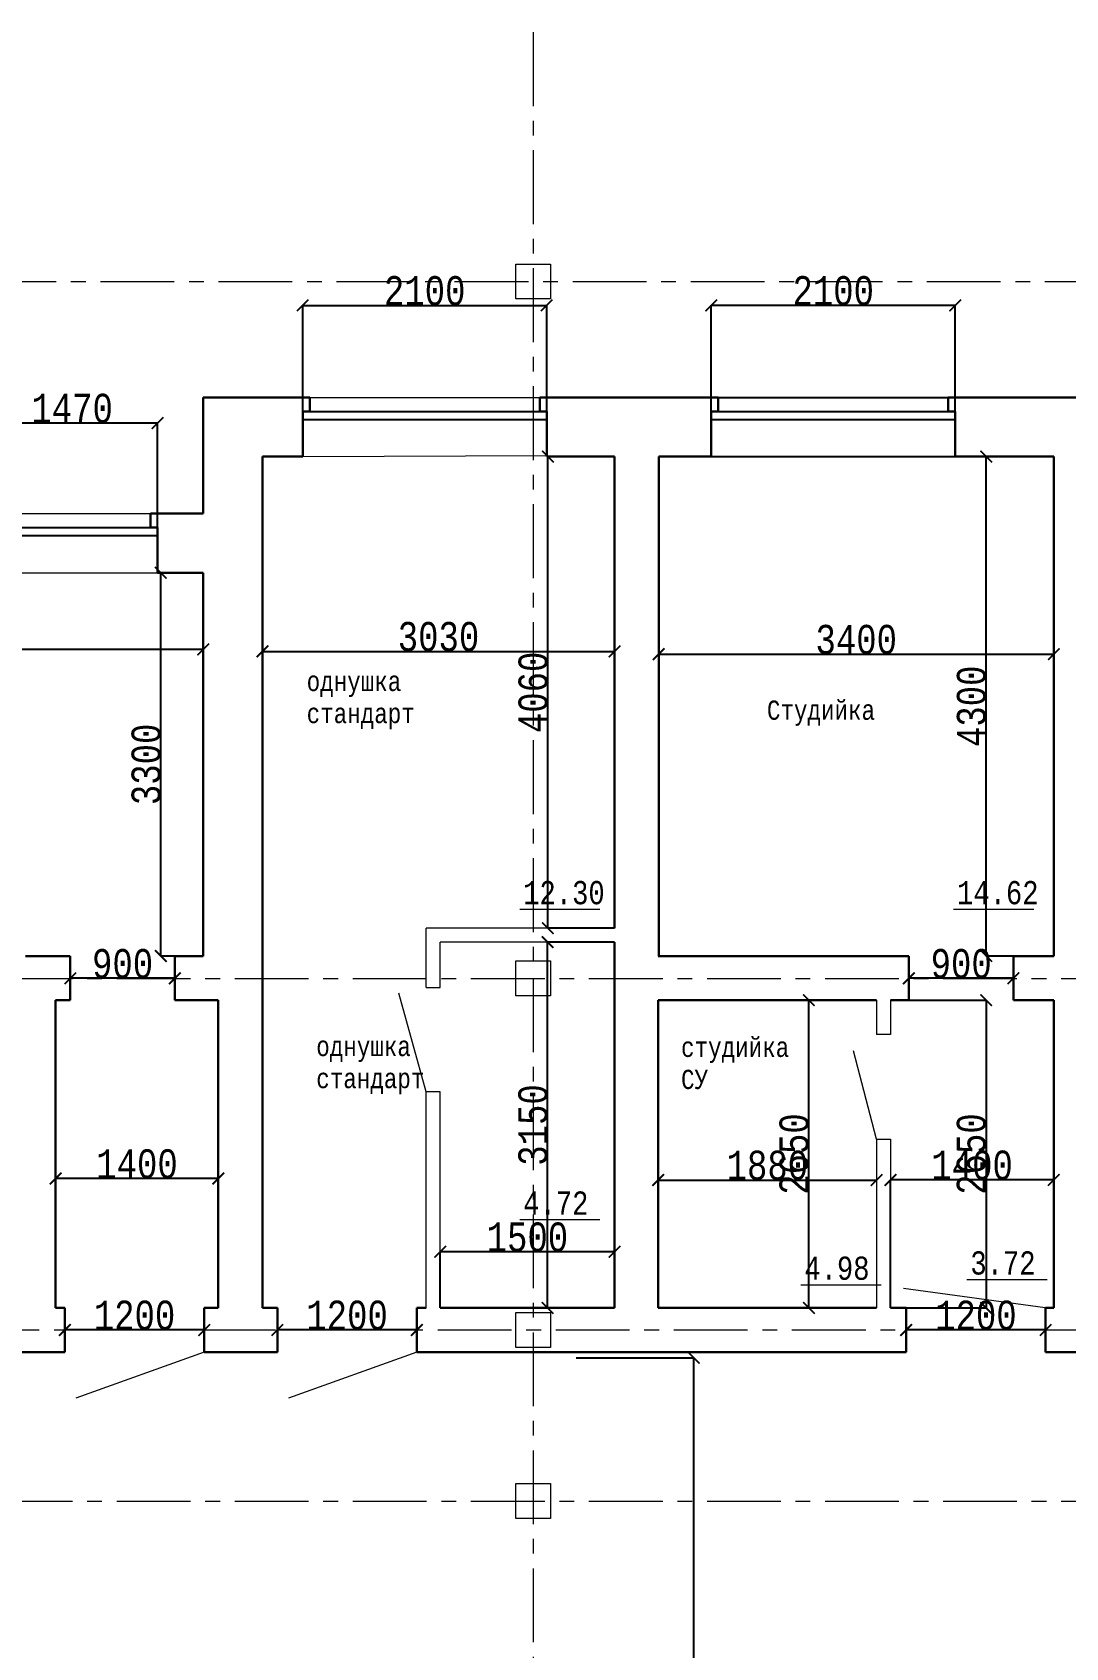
# Model space of a CAD drawing. Header units: millimetres. Extents: x -689206 to 4969298, y -1019800 to 703299.
# Drawn here: x 264912 to 273805, y 569138 to 583046 of the extents above; entities that cross this region are included whole.
import ezdxf

# ---------------------------------------------------------------- set-up
doc = ezdxf.new("R2010")
doc.units = ezdxf.units.MM
doc.linetypes.add('осеваяX2', pattern=[101.6, 63.5, -12.7, 12.7, -12.7])
for name, color, linetype, lineweight in [('несущие', 7, 'Continuous', 30), ('ПЕРЕГОРОДКИ', 252, 'Continuous', 9), ('РАЗМЕРЫ', 7, 'Continuous', 9), ('стены', 7, 'Continuous', 20)]:
    doc.layers.add(name, color=color, linetype=linetype, lineweight=lineweight)
doc.styles.add('Аннотативный', font='isocteur.ttf', dxfattribs={"width": 0.7, "height": 250})
doc.dimstyles.new('Аннотативный', dxfattribs={"dimscale": 0, "dimtxt": 250, "dimasz": 100, "dimexe": 1.25, "dimexo": 0.625, "dimtad": 1, "dimdec": 0, "dimtxsty": 'Аннотативный', "dimblk": 'ARCHTICK', "dimcen": 2.5, "dimadec": 0, "dimazin": 0, "dimtfac": 1, "dimtdec": 0, "dimtmove": 0, "dimatfit": 3, "dimfxl": 1, "dimarcsym": 0})

# ---------------------------------------------------------------- blocks, each defined once
blk = doc.blocks.new('_ArchTick')
at = {"color": 0, "linetype": 'ByBlock', "const_width": 0.15}
blk.add_lwpolyline([(-0.5, -0.5), (0.5, 0.5)], dxfattribs=at)
blk = doc.blocks.new('*D500')
at = {"layer": 'Defpoints', "color": 0, "lineweight": 20, "transparency": 16777216}
for p in [(266018, 578393), (266383, 578393), (266383, 575093)]:
    blk.add_point(p, dxfattribs=at)
at = {"layer": 'стены', "color": 0, "lineweight": -2, "transparency": 16777216}
for p, q in [((266382, 578393), (266017, 578393)), ((266018, 575093), (266018, 578393)), ((266382, 575093), (266017, 575093))]:
    blk.add_line(p, q, dxfattribs=at)
at = {"layer": 'стены', "color": 0, "lineweight": -2, "transparency": 16777216, "xscale": 100, "yscale": 100, "zscale": 100}
for p, rotation in [((266018, 578393), 90), ((266018, 575093), 270)]:
    blk.add_blockref('_ArchTick', p, dxfattribs=dict(at, rotation=rotation))
at = {"layer": 'стены', "color": 0, "lineweight": 13, "transparency": 16777216, "insert": (265893, 576743), "char_height": 250, "attachment_point": 5, "rotation": 90, "style": 'Аннотативный'}
blk.add_mtext('3300', dxfattribs=at)
blk = doc.blocks.new('*D501')
at = {"layer": 'Defpoints', "color": 0, "lineweight": 20, "transparency": 16777216}
for p in [(262233, 578393), (266383, 578393), (262233, 577733)]:
    blk.add_point(p, dxfattribs=at)
at = {"layer": 'стены', "color": 0, "lineweight": -2, "transparency": 16777216}
for p, q in [((262233, 578392), (262233, 577732)), ((266383, 578392), (266383, 577732)), ((266383, 577733), (262233, 577733))]:
    blk.add_line(p, q, dxfattribs=at)
at = {"layer": 'стены', "color": 0, "lineweight": -2, "transparency": 16777216, "xscale": 100, "yscale": 100, "zscale": 100, "rotation": 180}
blk.add_blockref('_ArchTick', (262233, 577733), dxfattribs=at)
at = {"layer": 'стены', "color": 0, "lineweight": -2, "transparency": 16777216, "xscale": 100, "yscale": 100, "zscale": 100}
blk.add_blockref('_ArchTick', (266383, 577733), dxfattribs=at)
at = {"layer": 'стены', "color": 0, "lineweight": 13, "transparency": 16777216, "insert": (264308, 577859), "char_height": 250, "attachment_point": 5, "style": 'Аннотативный'}
blk.add_mtext('4150', dxfattribs=at)
blk = doc.blocks.new('*D502')
at = {"layer": 'Defpoints', "color": 0, "lineweight": 20, "transparency": 16777216}
for p in [(266893, 577716), (269923, 577716), (269923, 577716)]:
    blk.add_point(p, dxfattribs=at)
at = {"layer": 'стены', "color": 0, "lineweight": -2, "transparency": 16777216}
for p, q in [((266893, 577717), (266893, 577717)), ((266893, 577716), (269923, 577716)), ((269923, 577717), (269923, 577717))]:
    blk.add_line(p, q, dxfattribs=at)
at = {"layer": 'стены', "color": 0, "lineweight": -2, "transparency": 16777216, "xscale": 100, "yscale": 100, "zscale": 100, "rotation": 180}
blk.add_blockref('_ArchTick', (266893, 577716), dxfattribs=at)
at = {"layer": 'стены', "color": 0, "lineweight": -2, "transparency": 16777216, "xscale": 100, "yscale": 100, "zscale": 100}
blk.add_blockref('_ArchTick', (269923, 577716), dxfattribs=at)
at = {"layer": 'стены', "color": 0, "lineweight": 13, "transparency": 16777216, "insert": (268408, 577842), "char_height": 250, "attachment_point": 5, "style": 'Аннотативный'}
blk.add_mtext('3030', dxfattribs=at)
blk = doc.blocks.new('*D503')
at = {"layer": 'Defpoints', "color": 0, "lineweight": 20, "transparency": 16777216}
for p in [(269349, 579393), (269923, 579393), (269923, 575333)]:
    blk.add_point(p, dxfattribs=at)
at = {"layer": 'стены', "color": 0, "lineweight": -2, "transparency": 16777216}
for p, q in [((269922, 579393), (269347, 579393)), ((269349, 575333), (269349, 579393)), ((269922, 575333), (269347, 575333))]:
    blk.add_line(p, q, dxfattribs=at)
at = {"layer": 'стены', "color": 0, "lineweight": -2, "transparency": 16777216, "xscale": 100, "yscale": 100, "zscale": 100}
for p, rotation in [((269349, 579393), 90), ((269349, 575333), 270)]:
    blk.add_blockref('_ArchTick', p, dxfattribs=dict(at, rotation=rotation))
at = {"layer": 'стены', "color": 0, "lineweight": 13, "transparency": 16777216, "insert": (269223, 577363), "char_height": 250, "attachment_point": 5, "rotation": 90, "style": 'Аннотативный'}
blk.add_mtext('4060', dxfattribs=at)
blk = doc.blocks.new('*D504')
at = {"layer": 'Defpoints', "color": 0, "lineweight": 20, "transparency": 16777216}
for p in [(265113, 573177), (265113, 572713), (266513, 572713)]:
    blk.add_point(p, dxfattribs=at)
at = {"layer": 'стены', "color": 0, "lineweight": -2, "transparency": 16777216}
for p, q in [((265113, 572713), (265113, 573178)), ((266513, 573177), (265113, 573177)), ((266513, 572713), (266513, 573178))]:
    blk.add_line(p, q, dxfattribs=at)
at = {"layer": 'стены', "color": 0, "lineweight": -2, "transparency": 16777216, "xscale": 100, "yscale": 100, "zscale": 100, "rotation": 180}
blk.add_blockref('_ArchTick', (265113, 573177), dxfattribs=at)
at = {"layer": 'стены', "color": 0, "lineweight": -2, "transparency": 16777216, "xscale": 100, "yscale": 100, "zscale": 100}
blk.add_blockref('_ArchTick', (266513, 573177), dxfattribs=at)
at = {"layer": 'стены', "color": 0, "lineweight": 13, "transparency": 16777216, "insert": (265813, 573302), "char_height": 250, "attachment_point": 5, "style": 'Аннотативный'}
blk.add_mtext('1400', dxfattribs=at)
blk = doc.blocks.new('*D505')
at = {"layer": 'Defpoints', "color": 0, "lineweight": 20, "transparency": 16777216}
for p in [(270303, 577692), (273703, 577692), (273703, 577692)]:
    blk.add_point(p, dxfattribs=at)
at = {"layer": 'стены', "color": 0, "lineweight": -2, "transparency": 16777216}
for p, q in [((270303, 577692), (273703, 577692)), ((270303, 577691), (270303, 577691)), ((273703, 577692), (273703, 577693))]:
    blk.add_line(p, q, dxfattribs=at)
at = {"layer": 'стены', "color": 0, "lineweight": -2, "transparency": 16777216, "xscale": 100, "yscale": 100, "zscale": 100, "rotation": 180}
blk.add_blockref('_ArchTick', (270303, 577692), dxfattribs=at)
at = {"layer": 'стены', "color": 0, "lineweight": -2, "transparency": 16777216, "xscale": 100, "yscale": 100, "zscale": 100}
blk.add_blockref('_ArchTick', (273703, 577692), dxfattribs=at)
at = {"layer": 'стены', "color": 0, "lineweight": 13, "transparency": 16777216, "insert": (272003, 577817), "char_height": 250, "attachment_point": 5, "style": 'Аннотативный'}
blk.add_mtext('3400', dxfattribs=at)
blk = doc.blocks.new('*D506')
at = {"layer": 'Defpoints', "color": 0, "lineweight": 20, "transparency": 16777216}
for p in [(273122, 579393), (273703, 579393), (273703, 575093)]:
    blk.add_point(p, dxfattribs=at)
at = {"layer": 'стены', "color": 0, "lineweight": -2, "transparency": 16777216}
for p, q in [((273702, 579393), (273121, 579393)), ((273122, 575093), (273122, 579393)), ((273702, 575093), (273121, 575093))]:
    blk.add_line(p, q, dxfattribs=at)
at = {"layer": 'стены', "color": 0, "lineweight": -2, "transparency": 16777216, "xscale": 100, "yscale": 100, "zscale": 100}
for p, rotation in [((273122, 579393), 90), ((273122, 575093), 270)]:
    blk.add_blockref('_ArchTick', p, dxfattribs=dict(at, rotation=rotation))
at = {"layer": 'стены', "color": 0, "lineweight": 13, "transparency": 16777216, "insert": (272996, 577243), "char_height": 250, "attachment_point": 5, "rotation": 90, "style": 'Аннотативный'}
blk.add_mtext('4300', dxfattribs=at)
blk = doc.blocks.new('*D507')
at = {"layer": 'Defpoints', "color": 0, "lineweight": 20, "transparency": 16777216}
for p in [(270298, 573164), (272178, 573164), (272178, 573164)]:
    blk.add_point(p, dxfattribs=at)
at = {"layer": 'стены', "color": 0, "lineweight": -2, "transparency": 16777216}
for p, q in [((270298, 573164), (270298, 573163)), ((270298, 573164), (272178, 573164)), ((272178, 573165), (272178, 573165))]:
    blk.add_line(p, q, dxfattribs=at)
at = {"layer": 'стены', "color": 0, "lineweight": -2, "transparency": 16777216, "xscale": 100, "yscale": 100, "zscale": 100, "rotation": 180}
blk.add_blockref('_ArchTick', (270298, 573164), dxfattribs=at)
at = {"layer": 'стены', "color": 0, "lineweight": -2, "transparency": 16777216, "xscale": 100, "yscale": 100, "zscale": 100}
blk.add_blockref('_ArchTick', (272178, 573164), dxfattribs=at)
at = {"layer": 'стены', "color": 0, "transparency": 16777216, "insert": (271238, 573290), "char_height": 250, "attachment_point": 5, "style": 'Аннотативный'}
blk.add_mtext('1880', dxfattribs=at)
blk = doc.blocks.new('*D530')
at = {"layer": 'Defpoints', "color": 0, "lineweight": 20, "transparency": 16777216}
for p in [(270755, 580695), (270755, 579393), (272855, 579393)]:
    blk.add_point(p, dxfattribs=at)
at = {"layer": 'стены', "color": 0, "lineweight": -2, "transparency": 16777216}
for p, q in [((270755, 579393), (270755, 580696)), ((272855, 580695), (270755, 580695)), ((272855, 579393), (272855, 580696))]:
    blk.add_line(p, q, dxfattribs=at)
at = {"layer": 'стены', "color": 0, "lineweight": -2, "transparency": 16777216, "xscale": 100, "yscale": 100, "zscale": 100, "rotation": 180}
blk.add_blockref('_ArchTick', (270755, 580695), dxfattribs=at)
at = {"layer": 'стены', "color": 0, "lineweight": -2, "transparency": 16777216, "xscale": 100, "yscale": 100, "zscale": 100}
blk.add_blockref('_ArchTick', (272855, 580695), dxfattribs=at)
at = {"layer": 'стены', "color": 0, "lineweight": 13, "transparency": 16777216, "insert": (271805, 580820), "char_height": 250, "attachment_point": 5, "style": 'Аннотативный'}
blk.add_mtext('2100', dxfattribs=at)
blk = doc.blocks.new('*D531')
at = {"layer": 'Defpoints', "color": 0, "lineweight": 20, "transparency": 16777216}
for p in [(269339, 580695), (267239, 579393), (269339, 579402)]:
    blk.add_point(p, dxfattribs=at)
at = {"layer": 'стены', "color": 0, "lineweight": -2, "transparency": 16777216}
for p, q in [((267239, 579393), (267239, 580696)), ((267239, 580695), (269339, 580695)), ((269339, 579403), (269339, 580696))]:
    blk.add_line(p, q, dxfattribs=at)
at = {"layer": 'стены', "color": 0, "lineweight": -2, "transparency": 16777216, "xscale": 100, "yscale": 100, "zscale": 100, "rotation": 180}
blk.add_blockref('_ArchTick', (267239, 580695), dxfattribs=at)
at = {"layer": 'стены', "color": 0, "lineweight": -2, "transparency": 16777216, "xscale": 100, "yscale": 100, "zscale": 100}
blk.add_blockref('_ArchTick', (269339, 580695), dxfattribs=at)
at = {"layer": 'стены', "color": 0, "lineweight": 13, "transparency": 16777216, "insert": (268289, 580820), "char_height": 250, "attachment_point": 5, "style": 'Аннотативный'}
blk.add_mtext('2100', dxfattribs=at)
blk = doc.blocks.new('*D585')
at = {"layer": 'Defpoints', "color": 0, "lineweight": 20, "transparency": 16777216}
for p in [(268423, 572546), (268423, 572063), (269923, 572063)]:
    blk.add_point(p, dxfattribs=at)
at = {"layer": 'ПЕРЕГОРОДКИ', "color": 0, "lineweight": -2, "transparency": 16777216}
for p, q in [((268423, 572064), (268423, 572547)), ((269923, 572546), (268423, 572546)), ((269923, 572064), (269923, 572547))]:
    blk.add_line(p, q, dxfattribs=at)
at = {"layer": 'ПЕРЕГОРОДКИ', "color": 0, "lineweight": -2, "transparency": 16777216, "xscale": 100, "yscale": 100, "zscale": 100, "rotation": 180}
blk.add_blockref('_ArchTick', (268423, 572546), dxfattribs=at)
at = {"layer": 'ПЕРЕГОРОДКИ', "color": 0, "lineweight": -2, "transparency": 16777216, "xscale": 100, "yscale": 100, "zscale": 100}
blk.add_blockref('_ArchTick', (269923, 572546), dxfattribs=at)
at = {"layer": 'ПЕРЕГОРОДКИ', "color": 0, "lineweight": 13, "transparency": 16777216, "insert": (269173, 572672), "char_height": 250, "attachment_point": 5, "style": 'Аннотативный'}
blk.add_mtext('1500', dxfattribs=at)
blk = doc.blocks.new('*D586')
at = {"layer": 'Defpoints', "color": 0, "lineweight": 20, "transparency": 16777216}
for p in [(270298, 574713), (271595, 574713), (270298, 572063)]:
    blk.add_point(p, dxfattribs=at)
at = {"layer": 'ПЕРЕГОРОДКИ', "color": 0, "lineweight": -2, "transparency": 16777216}
for p, q in [((270298, 574713), (271596, 574713)), ((271595, 572063), (271595, 574713)), ((270298, 572063), (271596, 572063))]:
    blk.add_line(p, q, dxfattribs=at)
at = {"layer": 'ПЕРЕГОРОДКИ', "color": 0, "lineweight": -2, "transparency": 16777216, "xscale": 100, "yscale": 100, "zscale": 100}
for p, rotation in [((271595, 574713), 90), ((271595, 572063), 270)]:
    blk.add_blockref('_ArchTick', p, dxfattribs=dict(at, rotation=rotation))
at = {"layer": 'ПЕРЕГОРОДКИ', "color": 0, "transparency": 16777216, "insert": (271469, 573388), "char_height": 250, "attachment_point": 5, "rotation": 90, "style": 'Аннотативный'}
blk.add_mtext('2650', dxfattribs=at)
blk = doc.blocks.new('*D587')
at = {"layer": 'Defpoints', "color": 0, "lineweight": 20, "transparency": 16777216}
for p in [(269347, 575213), (269923, 575213), (269923, 572063)]:
    blk.add_point(p, dxfattribs=at)
at = {"layer": 'ПЕРЕГОРОДКИ', "color": 0, "lineweight": -2, "transparency": 16777216}
for p, q in [((269922, 575213), (269346, 575213)), ((269347, 572063), (269347, 575213)), ((269922, 572063), (269346, 572063))]:
    blk.add_line(p, q, dxfattribs=at)
at = {"layer": 'ПЕРЕГОРОДКИ', "color": 0, "lineweight": -2, "transparency": 16777216, "xscale": 100, "yscale": 100, "zscale": 100}
for p, rotation in [((269347, 575213), 90), ((269347, 572063), 270)]:
    blk.add_blockref('_ArchTick', p, dxfattribs=dict(at, rotation=rotation))
at = {"layer": 'ПЕРЕГОРОДКИ', "color": 0, "lineweight": 13, "transparency": 16777216, "insert": (269222, 573638), "char_height": 250, "attachment_point": 5, "rotation": 90, "style": 'Аннотативный'}
blk.add_mtext('3150', dxfattribs=at)
blk = doc.blocks.new('*D588')
at = {"layer": 'Defpoints', "color": 0, "lineweight": 20, "transparency": 16777216}
for p in [(272298, 574713), (272298, 572063), (273121, 572063)]:
    blk.add_point(p, dxfattribs=at)
at = {"layer": 'ПЕРЕГОРОДКИ', "color": 0, "lineweight": -2, "transparency": 16777216}
for p, q in [((272298, 574713), (273122, 574713)), ((273121, 574713), (273121, 572063)), ((272298, 572063), (273122, 572063))]:
    blk.add_line(p, q, dxfattribs=at)
at = {"layer": 'ПЕРЕГОРОДКИ', "color": 0, "lineweight": -2, "transparency": 16777216, "xscale": 100, "yscale": 100, "zscale": 100}
for p, rotation in [((273121, 574713), 90), ((273121, 572063), 270)]:
    blk.add_blockref('_ArchTick', p, dxfattribs=dict(at, rotation=rotation))
at = {"layer": 'ПЕРЕГОРОДКИ', "color": 0, "transparency": 16777216, "insert": (272995, 573388), "char_height": 250, "attachment_point": 5, "rotation": 90, "style": 'Аннотативный'}
blk.add_mtext('2650', dxfattribs=at)
blk = doc.blocks.new('*D589')
at = {"layer": 'Defpoints', "color": 0, "lineweight": 20, "transparency": 16777216}
for p in [(272298, 573165), (272298, 572063), (273703, 572063)]:
    blk.add_point(p, dxfattribs=at)
at = {"layer": 'ПЕРЕГОРОДКИ', "color": 0, "lineweight": -2, "transparency": 16777216}
for p, q in [((272298, 572064), (272298, 573167)), ((273703, 572064), (273703, 573167)), ((273703, 573165), (272298, 573165))]:
    blk.add_line(p, q, dxfattribs=at)
at = {"layer": 'ПЕРЕГОРОДКИ', "color": 0, "lineweight": -2, "transparency": 16777216, "xscale": 100, "yscale": 100, "zscale": 100, "rotation": 180}
blk.add_blockref('_ArchTick', (272298, 573165), dxfattribs=at)
at = {"layer": 'ПЕРЕГОРОДКИ', "color": 0, "lineweight": -2, "transparency": 16777216, "xscale": 100, "yscale": 100, "zscale": 100}
blk.add_blockref('_ArchTick', (273703, 573165), dxfattribs=at)
at = {"layer": 'ПЕРЕГОРОДКИ', "color": 0, "transparency": 16777216, "insert": (273000, 573291), "char_height": 250, "attachment_point": 5, "style": 'Аннотативный'}
blk.add_mtext('1400', dxfattribs=at)
blk = doc.blocks.new('*D598')
at = {"layer": 'Defpoints', "color": 0, "lineweight": 20, "transparency": 16777216}
for p in [(264520, 579681), (264520, 578393), (265990, 578393)]:
    blk.add_point(p, dxfattribs=at)
at = {"layer": 'несущие', "color": 0, "lineweight": -2, "transparency": 16777216}
for p, q in [((264520, 578393), (264520, 579682)), ((265990, 579681), (264520, 579681)), ((265990, 578393), (265990, 579682))]:
    blk.add_line(p, q, dxfattribs=at)
at = {"layer": 'несущие', "color": 0, "lineweight": -2, "transparency": 16777216, "xscale": 100, "yscale": 100, "zscale": 100, "rotation": 180}
blk.add_blockref('_ArchTick', (264520, 579681), dxfattribs=at)
at = {"layer": 'несущие', "color": 0, "lineweight": -2, "transparency": 16777216, "xscale": 100, "yscale": 100, "zscale": 100}
blk.add_blockref('_ArchTick', (265990, 579681), dxfattribs=at)
at = {"layer": 'несущие', "color": 0, "lineweight": 13, "transparency": 16777216, "insert": (265255, 579807), "char_height": 250, "attachment_point": 5, "style": 'Аннотативный'}
blk.add_mtext('1470', dxfattribs=at)
blk = doc.blocks.new('*D625')
at = {"layer": 'Defpoints', "color": 0, "linetype": 'ByBlock', "lineweight": 20, "transparency": 16777216}
for p in [(265239, 574901), (265239, 574901), (266139, 574901)]:
    blk.add_point(p, dxfattribs=at)
at = {"layer": 'РАЗМЕРЫ', "color": 0, "linetype": 'ByBlock', "lineweight": -2, "transparency": 16777216}
for p, q in [((265239, 574901), (265239, 574902)), ((266139, 574901), (265239, 574901)), ((266139, 574901), (266139, 574902))]:
    blk.add_line(p, q, dxfattribs=at)
at = {"layer": 'РАЗМЕРЫ', "color": 0, "linetype": 'ByBlock', "lineweight": -2, "transparency": 16777216, "xscale": 100, "yscale": 100, "zscale": 100, "rotation": 180}
blk.add_blockref('_ArchTick', (265239, 574901), dxfattribs=at)
at = {"layer": 'РАЗМЕРЫ', "color": 0, "linetype": 'ByBlock', "lineweight": -2, "transparency": 16777216, "xscale": 100, "yscale": 100, "zscale": 100}
blk.add_blockref('_ArchTick', (266139, 574901), dxfattribs=at)
at = {"layer": 'РАЗМЕРЫ', "color": 0, "linetype": 'ByBlock', "lineweight": 13, "transparency": 16777216, "insert": (265689, 575026), "char_height": 250, "attachment_point": 5, "style": 'Аннотативный'}
blk.add_mtext('900', dxfattribs=at)
blk = doc.blocks.new('*D626')
at = {"layer": 'Defpoints', "color": 0, "linetype": 'ByBlock', "lineweight": 20, "transparency": 16777216}
for p in [(265192, 571873), (265192, 571873), (266392, 571873)]:
    blk.add_point(p, dxfattribs=at)
at = {"layer": 'РАЗМЕРЫ', "color": 0, "linetype": 'ByBlock', "lineweight": -2, "transparency": 16777216}
for p, q in [((265192, 571874), (265192, 571874)), ((266392, 571873), (265192, 571873)), ((266392, 571874), (266392, 571874))]:
    blk.add_line(p, q, dxfattribs=at)
at = {"layer": 'РАЗМЕРЫ', "color": 0, "linetype": 'ByBlock', "lineweight": -2, "transparency": 16777216, "xscale": 100, "yscale": 100, "zscale": 100, "rotation": 180}
blk.add_blockref('_ArchTick', (265192, 571873), dxfattribs=at)
at = {"layer": 'РАЗМЕРЫ', "color": 0, "linetype": 'ByBlock', "lineweight": -2, "transparency": 16777216, "xscale": 100, "yscale": 100, "zscale": 100}
blk.add_blockref('_ArchTick', (266392, 571873), dxfattribs=at)
at = {"layer": 'РАЗМЕРЫ', "color": 0, "linetype": 'ByBlock', "lineweight": 13, "transparency": 16777216, "insert": (265792, 571999), "char_height": 250, "attachment_point": 5, "style": 'Аннотативный'}
blk.add_mtext('1200', dxfattribs=at)
blk = doc.blocks.new('*D637')
at = {"layer": 'Defpoints', "color": 0, "linetype": 'ByBlock', "lineweight": 20, "transparency": 16777216}
for p in [(272433, 571873), (272433, 571873), (273633, 571873)]:
    blk.add_point(p, dxfattribs=at)
at = {"layer": 'РАЗМЕРЫ', "color": 0, "linetype": 'ByBlock', "lineweight": -2, "transparency": 16777216}
for p, q in [((272433, 571874), (272433, 571874)), ((273633, 571873), (272433, 571873)), ((273633, 571874), (273633, 571874))]:
    blk.add_line(p, q, dxfattribs=at)
at = {"layer": 'РАЗМЕРЫ', "color": 0, "linetype": 'ByBlock', "lineweight": -2, "transparency": 16777216, "xscale": 100, "yscale": 100, "zscale": 100, "rotation": 180}
blk.add_blockref('_ArchTick', (272433, 571873), dxfattribs=at)
at = {"layer": 'РАЗМЕРЫ', "color": 0, "linetype": 'ByBlock', "lineweight": -2, "transparency": 16777216, "xscale": 100, "yscale": 100, "zscale": 100}
blk.add_blockref('_ArchTick', (273633, 571873), dxfattribs=at)
at = {"layer": 'РАЗМЕРЫ', "color": 0, "linetype": 'ByBlock', "lineweight": 13, "transparency": 16777216, "insert": (273033, 571999), "char_height": 250, "attachment_point": 5, "style": 'Аннотативный'}
blk.add_mtext('1200', dxfattribs=at)
blk = doc.blocks.new('*D639')
at = {"layer": 'Defpoints', "color": 0, "linetype": 'ByBlock', "lineweight": 20, "transparency": 16777216}
for p in [(272456, 574901), (272456, 574901), (273356, 574901)]:
    blk.add_point(p, dxfattribs=at)
at = {"layer": 'РАЗМЕРЫ', "color": 0, "linetype": 'ByBlock', "lineweight": -2, "transparency": 16777216}
for p, q in [((272456, 574901), (272456, 574902)), ((273356, 574901), (272456, 574901)), ((273356, 574901), (273356, 574902))]:
    blk.add_line(p, q, dxfattribs=at)
at = {"layer": 'РАЗМЕРЫ', "color": 0, "linetype": 'ByBlock', "lineweight": -2, "transparency": 16777216, "xscale": 100, "yscale": 100, "zscale": 100, "rotation": 180}
blk.add_blockref('_ArchTick', (272456, 574901), dxfattribs=at)
at = {"layer": 'РАЗМЕРЫ', "color": 0, "linetype": 'ByBlock', "lineweight": -2, "transparency": 16777216, "xscale": 100, "yscale": 100, "zscale": 100}
blk.add_blockref('_ArchTick', (273356, 574901), dxfattribs=at)
at = {"layer": 'РАЗМЕРЫ', "color": 0, "linetype": 'ByBlock', "lineweight": 13, "transparency": 16777216, "insert": (272906, 575026), "char_height": 250, "attachment_point": 5, "style": 'Аннотативный'}
blk.add_mtext('900', dxfattribs=at)
blk = doc.blocks.new('*D628')
at = {"layer": 'Defpoints', "color": 0, "linetype": 'ByBlock', "lineweight": 20, "transparency": 16777216}
for p in [(267021, 571873), (267021, 571873), (268221, 571873)]:
    blk.add_point(p, dxfattribs=at)
at = {"layer": 'РАЗМЕРЫ', "color": 0, "linetype": 'ByBlock', "lineweight": -2, "transparency": 16777216}
for p, q in [((267021, 571874), (267021, 571874)), ((268221, 571873), (267021, 571873)), ((268221, 571874), (268221, 571874))]:
    blk.add_line(p, q, dxfattribs=at)
at = {"layer": 'РАЗМЕРЫ', "color": 0, "linetype": 'ByBlock', "lineweight": -2, "transparency": 16777216, "xscale": 100, "yscale": 100, "zscale": 100, "rotation": 180}
blk.add_blockref('_ArchTick', (267021, 571873), dxfattribs=at)
at = {"layer": 'РАЗМЕРЫ', "color": 0, "linetype": 'ByBlock', "lineweight": -2, "transparency": 16777216, "xscale": 100, "yscale": 100, "zscale": 100}
blk.add_blockref('_ArchTick', (268221, 571873), dxfattribs=at)
at = {"layer": 'РАЗМЕРЫ', "color": 0, "linetype": 'ByBlock', "lineweight": 13, "transparency": 16777216, "insert": (267621, 571999), "char_height": 250, "attachment_point": 5, "style": 'Аннотативный'}
blk.add_mtext('1200', dxfattribs=at)
blk = doc.blocks.new('*D670')
at = {"layer": 'Defpoints', "color": 0, "linetype": 'ByBlock', "lineweight": 20, "transparency": 16777216}
for p in [(269591, 571633), (270605, 571633), (269541, 563994)]:
    blk.add_point(p, dxfattribs=at)
at = {"layer": 'РАЗМЕРЫ', "color": 0, "linetype": 'ByBlock', "lineweight": -2, "transparency": 16777216}
for p, q in [((269592, 571633), (270607, 571633)), ((270605, 563994), (270605, 571633)), ((269542, 563994), (270607, 563994))]:
    blk.add_line(p, q, dxfattribs=at)
at = {"layer": 'РАЗМЕРЫ', "color": 0, "linetype": 'ByBlock', "lineweight": -2, "transparency": 16777216, "xscale": 100, "yscale": 100, "zscale": 100}
for p, rotation in [((270605, 571633), 90), ((270605, 563994), 270)]:
    blk.add_blockref('_ArchTick', p, dxfattribs=dict(at, rotation=rotation))
at = {"layer": 'РАЗМЕРЫ', "color": 0, "linetype": 'ByBlock', "lineweight": 20, "transparency": 16777216, "insert": (270480, 567814), "char_height": 250, "attachment_point": 5, "rotation": 90, "style": 'Аннотативный'}
blk.add_mtext('7639', dxfattribs=at)

msp = doc.modelspace()

# ---------------------------------------------------------------- linework, layer by layer
at = {"layer": 'несущие', "color": 0}
for p, q in [((265112.8, 572712.6), (265112.8, 572063.1)), ((266512.8, 572712.6), (266512.8, 572063.1)), ((266892.8, 572712.6), (266892.8, 572063.1)), ((269922.8, 572712.6), (269922.8, 572063.1)), ((270297.8, 572712.6), (270297.8, 572063.1)), ((273702.8, 572712.6), (273702.8, 572063.1)), ((265112.8, 572063.1), (265191.5, 572063.1)), ((265191.5, 572063.1), (265191.5, 571683.1)), ((266391.5, 572063.1), (266512.8, 572063.1)), ((266892.8, 572063.1), (267021.2, 572063.1)), ((268221.2, 572063.1), (268302.8, 572063.1)), ((268221.2, 572063.1), (268221.2, 571683.1)), ((268422.8, 572063.1), (269922.8, 572063.1)), ((270297.8, 572063.1), (272177.8, 572063.1)), ((272297.8, 572063.1), (272432.5, 572063.1)), ((272432.5, 572063.1), (272432.5, 571683.1)), ((273632.5, 572063.1), (273702.8, 572063.1)), ((273632.5, 572063.1), (273632.5, 571683.1)), ((265191.5, 571683.1), (261945.3, 571683.1)), ((267021.2, 571683.1), (266391.5, 571683.1)), ((272432.5, 571683.1), (268221.2, 571683.1)), ((274168.1, 571683.1), (273632.5, 571683.1))]:
    msp.add_line(p, q, dxfattribs=at)
at = {"layer": 'РАЗМЕРЫ'}
for p, q in [((267299.2, 579902.6), (269279.2, 579902.6)), ((267239.2, 579392.6), (269339.2, 579401.9)), ((264580.3, 578902.5), (265930.3, 578902.5)), ((264520.3, 578392.6), (265990.3, 578392.6))]:
    msp.add_line(p, q, dxfattribs=at)
at = {"layer": 'РАЗМЕРЫ', "color": 114, "true_color": 0x139b48}
for p, q in [((269107.4, 575495.9), (269796.6, 575495.9)), ((272841, 575495.9), (273530.3, 575495.9)), ((269107.4, 572822.9), (269796.6, 572822.9)), ((271526.8, 572262.2), (272216.1, 572262.2)), ((272955.7, 572307.5), (273645, 572307.5))]:
    msp.add_line(p, q, dxfattribs=at)
at = {"layer": 'РАЗМЕРЫ', "linetype": 'ByBlock', "lineweight": 20}
msp.add_line((273628, 572063.7), (272410.1, 572229.1), dxfattribs=at)
at = {"layer": 'стены', "color": 1, "linetype": 'осеваяX2', "lineweight": 15, "ltscale": 10}
for p, q in [((269222.7, 583046), (269222.7, 575052.6)), ((262450.8, 580900.5), (311372.7, 580900.5)), ((239222.7, 574900.5), (311372.7, 574900.5)), ((269222.7, 574900.5), (269222.7, 538898.5)), ((238937.1, 571873.1), (311087.1, 571873.1)), ((239222.7, 570400.5), (311372.7, 570400.5))]:
    msp.add_line(p, q, dxfattribs=at)
at = {"layer": 'стены', "lineweight": 30}
for p, q in [((266382.8, 579902.6), (266382.8, 578902.5)), ((266382.8, 579902.6), (267299.2, 579902.6)), ((267299.2, 579782.6), (267299.2, 579902.6)), ((269279.2, 579902.6), (270814.6, 579902.6)), ((269279.2, 579782.6), (269279.2, 579902.6)), ((270814.6, 579782.6), (270814.6, 579902.6)), ((272794.6, 579902.6), (274212.8, 579902.6)), ((272794.6, 579782.6), (272794.6, 579902.6)), ((267239.2, 579782.6), (267299.2, 579782.6)), ((267239.2, 579782.6), (267239.2, 579392.6)), ((269339.2, 579782.6), (269279.2, 579782.6)), ((269339.2, 579782.6), (269339.2, 579392.6)), ((270754.6, 579782.6), (270814.6, 579782.6)), ((270754.6, 579782.6), (270754.6, 579392.6)), ((272854.6, 579782.6), (272794.6, 579782.6)), ((272854.6, 579782.6), (272854.6, 579392.6)), ((266892.8, 579392.6), (266892.8, 572712.6)), ((266892.8, 579392.6), (267239.2, 579392.6)), ((269339.2, 579392.6), (269922.8, 579392.6)), ((269922.8, 579392.6), (269922.8, 575332.6)), ((270302.8, 579392.6), (270754.6, 579392.6)), ((270302.8, 579392.6), (270302.8, 575092.6)), ((272854.6, 579392.6), (273702.8, 579392.6)), ((273702.8, 575092.6), (273702.8, 579392.6)), ((265990.3, 578392.6), (266382.8, 578392.6)), ((266382.8, 578392.6), (266382.8, 575092.6)), ((269922.8, 575212.6), (269922.8, 572712.6)), ((269922.8, 572712.6), (269922.8, 575212.6)), ((265239.2, 575092.6), (264852.8, 575092.6)), ((265239.2, 574712.6), (265239.2, 575092.6)), ((266232.8, 575092.6), (266139.2, 575092.6)), ((266139.2, 575092.6), (266139.2, 574712.6)), ((266232.8, 575092.6), (266382.8, 575092.6)), ((270297.8, 575092.6), (272456.4, 575092.6)), ((272456.4, 575092.6), (272456.4, 574712.6)), ((273356.4, 575092.6), (273702.8, 575092.6)), ((273356.4, 574712.6), (273356.4, 575092.6)), ((265239.2, 574712.6), (265112.8, 574712.6)), ((265112.8, 572712.6), (265112.8, 574712.6)), ((265112.8, 574712.6), (265112.8, 573312.6)), ((265112.8, 574712.6), (265239.2, 574712.6)), ((266512.8, 574712.6), (266139.2, 574712.6)), ((266139.2, 574712.6), (266512.8, 574712.6)), ((266512.8, 574712.6), (266512.8, 572712.6)), ((270297.8, 574712.6), (270297.8, 572712.6)), ((270297.8, 574712.6), (272177.8, 574712.6)), ((272297.8, 574712.6), (272456.4, 574712.6)), ((273356.4, 574712.6), (273702.8, 574712.6)), ((273702.8, 572712.6), (273702.8, 574712.6)), ((266391.5, 571683.1), (266391.5, 572063.1)), ((267021.2, 572063.1), (267021.2, 571683.1))]:
    msp.add_line(p, q, dxfattribs=at)
at = {"layer": 'стены', "lineweight": 25}
for p, q in [((270814.6, 579902.6), (272794.6, 579902.6)), ((267239.2, 579712.6), (269339.2, 579712.6)), ((267299.2, 579782.6), (269279.2, 579782.6)), ((270754.6, 579712.6), (272854.6, 579712.6)), ((270814.6, 579782.6), (272794.6, 579782.6)), ((270754.6, 579392.6), (272854.6, 579392.6)), ((264580.3, 578782.5), (265930.3, 578782.5)), ((264520.3, 578712.5), (265990.3, 578712.5))]:
    msp.add_line(p, q, dxfattribs=at)
at = {"layer": 'стены', "color": 152, "lineweight": 30, "true_color": 0x2776bb}
for p, q in [((267239.2, 579392.6), (267239.2, 579752.6)), ((269339.2, 579752.6), (269339.2, 579392.6)), ((270754.6, 579392.6), (270754.6, 579752.6)), ((272854.6, 579752.6), (272854.6, 579392.6))]:
    msp.add_line(p, q, dxfattribs=at)
at = {"layer": 'стены', "color": 18, "lineweight": 30, "true_color": 0x000000}
for p, q in [((266382.8, 578902.5), (265930.3, 578902.5)), ((265930.3, 578782.5), (265930.3, 578902.5)), ((265930.3, 578782.5), (265990.3, 578782.5)), ((265990.3, 578782.5), (265990.3, 578392.6))]:
    msp.add_line(p, q, dxfattribs=at)
at = {"layer": 'стены', "color": 4, "lineweight": 25}
for p, q in [((265930.3, 578782.5), (265930.3, 578902.5)), ((265990.3, 578782.5), (265990.3, 578392.6))]:
    msp.add_line(p, q, dxfattribs=at)
at = {"layer": 'стены'}
for p, q in [((268302.8, 574822.7), (268302.8, 575332.6)), ((269922.8, 575332.6), (268302.8, 575332.6)), ((268302.8, 574822.7), (268302.8, 575209.8)), ((268422.8, 574822.7), (268422.8, 575212.6)), ((269922.8, 575212.6), (268422.8, 575212.6)), ((269922.8, 574900.5), (269922.8, 574892.6)), ((268302.8, 573922.7), (268066.6, 574772.6)), ((268302.8, 574822.7), (268422.8, 574822.7)), ((270297.8, 574712.6), (272177.8, 574712.6)), ((272177.8, 574712.6), (272177.8, 574417.3)), ((272297.8, 574712.6), (272297.8, 574417.3)), ((272297.8, 574417.3), (272177.8, 574417.3)), ((272177.8, 573517.3), (271978.3, 574275.8)), ((268302.8, 572063.1), (268302.8, 573922.7)), ((268422.8, 573922.7), (268302.8, 573922.7)), ((268422.8, 572063.1), (268422.8, 573922.7)), ((272177.8, 573517.3), (272177.8, 572063.1)), ((272177.8, 573517.3), (272297.8, 573517.3)), ((272297.8, 573517.3), (272297.8, 572063.1)), ((266391.5, 571683.1), (265286.8, 571286.4)), ((268221.2, 571683.1), (267116.5, 571286.4))]:
    msp.add_line(p, q, dxfattribs=at)
at = {"layer": 'стены', "color": 240, "true_color": 0xed1f24}
for points in [[(269072.7, 581050.5), (269372.7, 581050.5), (269372.7, 580750.5), (269072.7, 580750.5)], [(269072.7, 575050.5), (269372.7, 575050.5), (269372.7, 574750.5), (269072.7, 574750.5)], [(269072.7, 572023.1), (269372.7, 572023.1), (269372.7, 571723.1), (269072.7, 571723.1)], [(269072.7, 570550.5), (269372.7, 570550.5), (269372.7, 570250.5), (269072.7, 570250.5)]]:
    msp.add_lwpolyline(points, close=True, dxfattribs=at)

# ---------------------------------------------------------------- texts
at = {"char_height": 165.8, "width": 766.271, "attachment_point": 1, "style": 'Аннотативный'}
for s, insert in [('однушка \\Pстандарт', (267273.3, 577540.1)), ('Студийка', (271234.5, 577292.5)), ('однушка \\Pстандарт', (267355.9, 574397.2)), ('студийка\\PСУ', (270495.4, 574389.8))]:
    msp.add_mtext(s, dxfattribs=dict(at, insert=insert))
at = {"layer": 'РАЗМЕРЫ', "color": 114, "true_color": 0x139b48, "char_height": 200, "width": 656.117, "attachment_point": 1, "style": 'Аннотативный'}
for s, insert in [('12.30', (269136.7, 575738.7)), ('14.62', (272870.3, 575738.7)), ('4.72', (269136.7, 573065.7)), ('4.98', (271556.1, 572505)), ('3.72', (272985, 572550.3))]:
    msp.add_mtext(s, dxfattribs=dict(at, insert=insert))

# ---------------------------------------------------------------- dimensions: what is measured, and where the dimension line sits
at = {"layer": 'несущие', "lineweight": 13}
dim = msp.add_aligned_dim(p1=(265990.3, 578392.6), p2=(264520.3, 578392.6), distance=-1288.5, dimstyle='Аннотативный', dxfattribs=at)
dim.commit()
dim.dimension.update_dxf_attribs({"geometry": '*D598', "text_midpoint": (265255.3, 579806.7)})
at = {"layer": 'ПЕРЕГОРОДКИ', "color": 18, "lineweight": 13, "true_color": 0x000000}
dim = msp.add_aligned_dim(p1=(269922.8, 572063.1), p2=(269922.8, 575212.6), distance=575.4, text='3150', dimstyle='Аннотативный', dxfattribs=at)
dim.commit()
dim.dimension.update_dxf_attribs({"geometry": '*D587', "text_midpoint": (269221.8, 573637.8)})
at = {"layer": 'ПЕРЕГОРОДКИ', "color": 0}
for p1, p2, distance, text, picture, middle in [((270297.8, 572063.1), (270297.8, 574712.6), -1297, '2650', '*D586', (271469.1, 573387.8)), ((272297.8, 574712.6), (272297.8, 572063.1), 822.9, '2650', '*D588', (272995, 573387.8)), ((273702.8, 572063.1), (272297.8, 572063.1), -1102.3, '1400', '*D589', (273000.3, 573291))]:
    dim = msp.add_aligned_dim(p1=p1, p2=p2, distance=distance, text=text, dimstyle='Аннотативный', dxfattribs=at)
    dim.commit()
    dim.dimension.update_dxf_attribs({"geometry": picture, "text_midpoint": middle})
at = {"layer": 'ПЕРЕГОРОДКИ', "color": 18, "lineweight": 13, "true_color": 0x000000}
dim = msp.add_aligned_dim(p1=(269922.8, 572063.1), p2=(268422.8, 572063.1), distance=-482.9, dimstyle='Аннотативный', dxfattribs=at)
dim.commit()
dim.dimension.update_dxf_attribs({"geometry": '*D585', "text_midpoint": (269172.8, 572671.7)})
at = {"layer": 'РАЗМЕРЫ', "color": 18, "linetype": 'ByBlock', "lineweight": 13, "true_color": 0x000000}
for base, p1, p2, picture, middle in [((265239.2, 574900.5), (266139.2, 574900.5), (265239.2, 574900.5), '*D625', (265689.2, 575026.2)), ((272456.4, 574900.5), (273356.4, 574900.5), (272456.4, 574900.5), '*D639', (272906.4, 575026.2)), ((265191.5, 571873.1), (266391.5, 571873.1), (265191.5, 571873.1), '*D626', (265791.5, 571998.7)), ((272432.5, 571873.1), (273632.5, 571873.1), (272432.5, 571873.1), '*D637', (273032.5, 571998.7))]:
    dim = msp.add_linear_dim(base=base, p1=p1, p2=p2, dimstyle='Аннотативный', dxfattribs=at)
    dim.commit()
    dim.dimension.update_dxf_attribs({"geometry": picture, "text_midpoint": middle})
dim = msp.add_aligned_dim(p1=(268221.2, 571873.1), p2=(267021.2, 571873.1), distance=0, dimstyle='Аннотативный', dxfattribs=at)
dim.commit()
dim.dimension.update_dxf_attribs({"geometry": '*D628', "text_midpoint": (267621.2, 571998.7)})
at = {"layer": 'РАЗМЕРЫ', "linetype": 'ByBlock', "lineweight": 20}
dim = msp.add_linear_dim(base=(270605.3, 571633.1), p1=(269541.4, 563994.1), p2=(269591.4, 571633.1), angle=90, dimstyle='Аннотативный', dxfattribs=at)
dim.commit()
dim.dimension.update_dxf_attribs({"geometry": '*D670', "text_midpoint": (270479.6, 567813.6)})
at = {"layer": 'стены', "lineweight": 13}
for base, p1, p2, picture, middle in [((269339.2, 580694.7), (267239.2, 579392.6), (269339.2, 579401.9), '*D531', (268289.2, 580820.3)), ((270754.6, 580694.7), (272854.6, 579392.6), (270754.6, 579392.6), '*D530', (271804.6, 580820.3))]:
    dim = msp.add_linear_dim(base=base, p1=p1, p2=p2, dimstyle='Аннотативный', dxfattribs=at)
    dim.commit()
    dim.dimension.update_dxf_attribs({"geometry": picture, "text_midpoint": middle})
for p1, p2, distance, picture, middle in [((269922.8, 575332.6), (269922.8, 579392.6), 574.1, '*D503', (269223, 577362.6)), ((273702.8, 575092.6), (273702.8, 579392.6), 580.9, '*D506', (272996.3, 577242.6)), ((266382.8, 578392.6), (262232.8, 578392.6), 659.7, '*D501', (264307.8, 577858.5)), ((266382.8, 575092.6), (266382.8, 578392.6), 364.4, '*D500', (265892.7, 576742.6)), ((266892.8, 577716.1), (269922.8, 577716.1), 0, '*D502', (268407.8, 577841.7)), ((270302.8, 577691.8), (273702.8, 577691.8), 0, '*D505', (272002.8, 577817.4)), ((266512.8, 572712.6), (265112.8, 572712.6), -463.9, '*D504', (265812.8, 573302.1))]:
    dim = msp.add_aligned_dim(p1=p1, p2=p2, distance=distance, dimstyle='Аннотативный', dxfattribs=at)
    dim.commit()
    dim.dimension.update_dxf_attribs({"geometry": picture, "text_midpoint": middle})
at = {"layer": 'стены'}
dim = msp.add_aligned_dim(p1=(270297.8, 573164.1), p2=(272177.8, 573164.1), distance=0, dimstyle='Аннотативный', dxfattribs=at)
dim.commit()
dim.dimension.update_dxf_attribs({"geometry": '*D507', "text_midpoint": (271237.8, 573289.8)})

doc.saveas('drawing.dxf')
